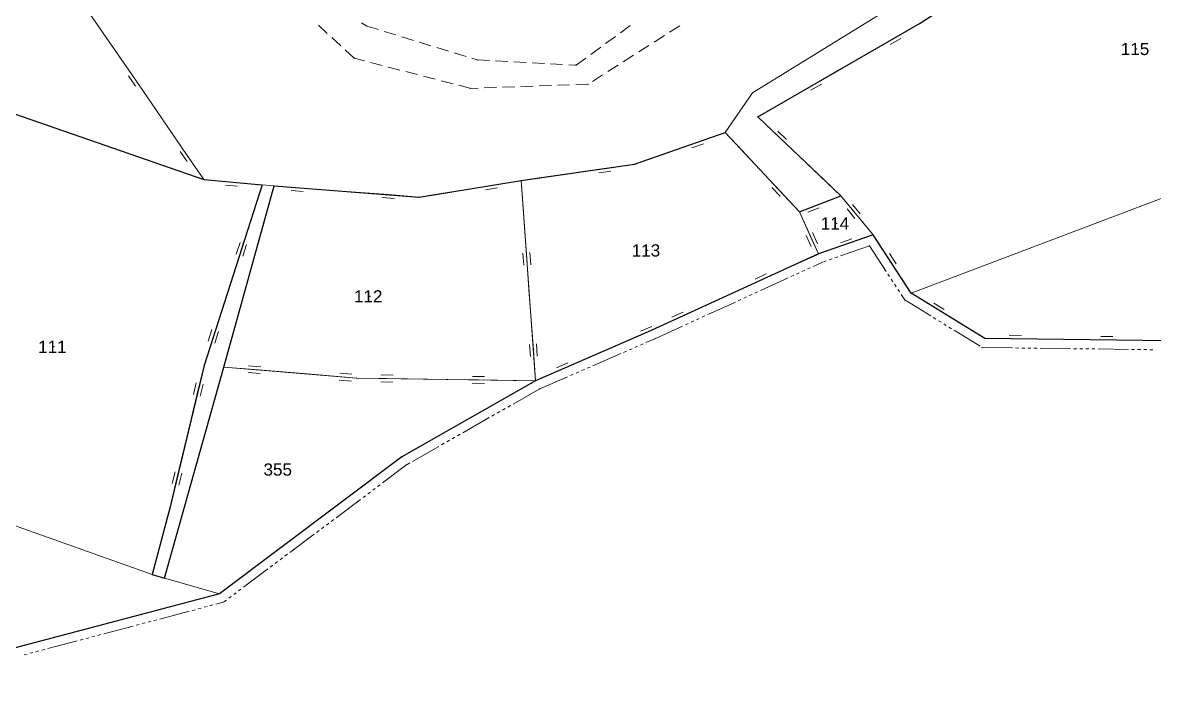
# Model space of a CAD drawing. Header units: millimetres. Extents: x 614452 to 616952, y 4151662 to 4153442.
# Drawn here: x 615885.1 to 616070.6, y 4151843.7 to 4151954.2 of the extents above; entities that cross this region are included whole.
import ezdxf
from ezdxf.xclip import XClip

# ---------------------------------------------------------------- set-up
doc = ezdxf.new("R2010")
doc.units = ezdxf.units.MM
doc.header["$XCLIPFRAME"] = 2
for name, color, linetype, lineweight in [('01_UYGALAN_TARAMA', 26, 'Continuous', 20), ('02_ADA_ALN_YENI', 7, 'Continuous', 30), ('03_PARSEL_ALN_ESKI', 18, 'Continuous', 0), ('03_PARSEL_ALN_YENI', 171, 'Continuous', 0), ('03_PARSEL_NO_ESKI', 5, 'Continuous', 0), ('03_PARSEL_SNR_YENI', 5, 'Continuous', 0), ('06_DETAY_SNR_KROKI', 4, 'Continuous', 0), ('06_DETAY_SNR_PAFTA', 26, 'Continuous', 0), ('07_SNRTIP_GECERLI', 30, 'Continuous', 0), ('07_SNRTIP_SABIT', 18, 'Continuous', 0), ('NOKTA_DETAY_YENI', 171, 'Continuous', 0), ('NOKTA_PARSEL_ESKI', 6, 'Continuous', 0), ('NOKTA_PARSEL_YENI', 30, 'Continuous', 0)]:
    doc.layers.add(name, color=color, linetype=linetype, lineweight=lineweight)
doc.styles.get("Standard").update_dxf_attribs({"font": 'Arial'})

# ---------------------------------------------------------------- blocks, each defined once
blk = doc.blocks.new('fggg')
at = {"layer": '01_UYGALAN_TARAMA', "color": 252}
for p, q in [((616023.89, 4151917.64, 0.95), (616019.16, 4151916.01, 0.95)), ((616023.89, 4151917.64, 0.95), (616026.62, 4151913.46, 0.95)), ((616014.65, 4151914.28, 0.95), (616016.09, 4151914.94, 0.95)), ((616016.8, 4151915.19, 0.95), (616016.33, 4151915.02, 0.95)), ((616017.75, 4151915.51, 0.95), (616017.27, 4151915.35, 0.95)), ((616018.69, 4151915.84, 0.95), (616018.22, 4151915.68, 0.95)), ((616006.01, 4151910.33, 0.95), (616010.56, 4151912.41, 0.95)), ((616011.01, 4151912.62, 0.95), (616011.47, 4151912.83, 0.95)), ((616011.92, 4151913.03, 0.95), (616012.37, 4151913.24, 0.95)), ((616012.83, 4151913.45, 0.95), (616013.28, 4151913.66, 0.95)), ((616013.74, 4151913.87, 0.95), (616014.19, 4151914.07, 0.95)), ((616026.9, 4151913.04, 0.95), (616027.17, 4151912.62, 0.95)), ((616027.44, 4151912.2, 0.95), (616027.72, 4151911.79, 0.95)), ((616027.99, 4151911.37, 0.95), (616028.26, 4151910.95, 0.95)), ((616028.54, 4151910.53, 0.95), (616028.81, 4151910.11, 0.95)), ((616002.37, 4151908.67, 0.95), (616002.82, 4151908.88, 0.95)), ((616003.28, 4151909.09, 0.95), (616003.73, 4151909.29, 0.95)), ((616004.19, 4151909.5, 0.95), (616004.64, 4151909.71, 0.95)), ((616005.1, 4151909.92, 0.95), (616005.55, 4151910.13, 0.95)), ((616029.08, 4151909.69, 0.95), (616029.67, 4151908.8, 0.95)), ((616029.67, 4151908.8, 0.95), (616033.93, 4151906.18, 0.95)), ((615997.37, 4151906.39, 0.95), (616001.91, 4151908.46, 0.95)), ((615993.73, 4151904.72, 0.95), (615994.18, 4151904.93, 0.95)), ((615994.64, 4151905.14, 0.95), (615995.09, 4151905.35, 0.95)), ((615995.55, 4151905.55, 0.95), (615996, 4151905.76, 0.95)), ((615996.46, 4151905.97, 0.95), (615996.91, 4151906.18, 0.95)), ((616034.35, 4151905.92, 0.95), (616034.78, 4151905.66, 0.95)), ((616035.2, 4151905.39, 0.95), (616035.63, 4151905.13, 0.95)), ((616036.06, 4151904.87, 0.95), (616036.48, 4151904.61, 0.95)), ((615988.73, 4151902.44, 0.95), (615993.27, 4151904.52, 0.95)), ((616036.91, 4151904.35, 0.95), (616037.33, 4151904.08, 0.95)), ((616037.76, 4151903.82, 0.95), (616042.02, 4151901.2, 0.95)), ((615985.42, 4151901, 0.95), (615985.88, 4151901.2, 0.95)), ((615986.34, 4151901.4, 0.95), (615986.8, 4151901.6, 0.95)), ((615987.26, 4151901.8, 0.95), (615988.73, 4151902.44, 0.95)), ((615978.55, 4151898.01, 0.95), (615983.13, 4151900, 0.95)), ((615983.59, 4151900.2, 0.95), (615984.05, 4151900.4, 0.95)), ((615984.51, 4151900.6, 0.95), (615984.97, 4151900.8, 0.95)), ((616042.35, 4151901, 0.95), (616047.35, 4151900.94, 0.95)), ((616047.85, 4151900.93, 0.95), (616048.35, 4151900.92, 0.95)), ((616048.85, 4151900.92, 0.95), (616049.35, 4151900.91, 0.95)), ((616049.85, 4151900.91, 0.95), (616050.35, 4151900.9, 0.95)), ((616050.85, 4151900.89, 0.95), (616051.35, 4151900.89, 0.95)), ((616051.85, 4151900.88, 0.95), (616056.85, 4151900.82, 0.95)), ((616057.35, 4151900.81, 0.95), (616057.85, 4151900.8, 0.95)), ((616058.35, 4151900.8, 0.95), (616058.85, 4151900.79, 0.95)), ((616059.35, 4151900.79, 0.95), (616059.85, 4151900.78, 0.95)), ((616060.35, 4151900.77, 0.95), (616060.85, 4151900.77, 0.95)), ((616061.35, 4151900.76, 0.95), (616066.34, 4151900.7, 0.95)), ((616066.84, 4151900.69, 0.95), (616067.34, 4151900.69, 0.95)), ((616067.84, 4151900.68, 0.95), (616068.34, 4151900.67, 0.95)), ((616068.84, 4151900.67, 0.95), (616069.34, 4151900.66, 0.95)), ((616069.84, 4151900.65, 0.95), (616070.34, 4151900.65, 0.95)), ((615976.71, 4151897.21, 0.95), (615977.17, 4151897.41, 0.95)), ((615977.63, 4151897.61, 0.95), (615978.09, 4151897.81, 0.95)), ((615969.84, 4151894.22, 0.95), (615974.42, 4151896.21, 0.95)), ((615974.88, 4151896.41, 0.95), (615975.34, 4151896.61, 0.95)), ((615975.8, 4151896.81, 0.95), (615976.25, 4151897.01, 0.95)), ((615969.84, 4151894.22, 0.95), (615965.49, 4151891.74, 0.95)), ((615962.45, 4151890.01, 0.95), (615962.02, 4151889.76, 0.95)), ((615963.32, 4151890.51, 0.95), (615962.89, 4151890.26, 0.95)), ((615964.19, 4151891, 0.95), (615963.75, 4151890.75, 0.95)), ((615965.06, 4151891.5, 0.95), (615964.62, 4151891.25, 0.95)), ((615961.58, 4151889.52, 0.95), (615957.24, 4151887.04, 0.95)), ((615955.93, 4151886.3, 0.95), (615955.5, 4151886.05, 0.95)), ((615956.8, 4151886.79, 0.95), (615956.37, 4151886.54, 0.95)), ((615953.33, 4151884.81, 0.95), (615948.98, 4151882.34, 0.95)), ((615954.2, 4151885.31, 0.95), (615953.76, 4151885.06, 0.95)), ((615955.07, 4151885.8, 0.95), (615954.63, 4151885.55, 0.95)), ((615948.08, 4151881.82, 0.95), (615944.08, 4151878.82, 0.95)), ((615948.55, 4151882.09, 0.95), (615948.12, 4151881.84, 0.95)), ((615942.08, 4151877.32, 0.95), (615941.68, 4151877.02, 0.95)), ((615942.88, 4151877.92, 0.95), (615942.48, 4151877.62, 0.95)), ((615943.68, 4151878.52, 0.95), (615943.28, 4151878.22, 0.95)), ((615940.48, 4151876.12, 0.95), (615936.48, 4151873.12, 0.95)), ((615941.28, 4151876.72, 0.95), (615940.88, 4151876.42, 0.95)), ((615934.48, 4151871.62, 0.95), (615934.08, 4151871.32, 0.95)), ((615935.28, 4151872.22, 0.95), (615934.88, 4151871.92, 0.95)), ((615936.08, 4151872.82, 0.95), (615935.68, 4151872.52, 0.95)), ((615932.88, 4151870.42, 0.95), (615928.88, 4151867.42, 0.95)), ((615933.68, 4151871.02, 0.95), (615933.28, 4151870.72, 0.95)), ((615926.88, 4151865.92, 0.95), (615926.48, 4151865.63, 0.95)), ((615927.68, 4151866.52, 0.95), (615927.28, 4151866.22, 0.95)), ((615928.48, 4151867.12, 0.95), (615928.08, 4151866.82, 0.95)), ((615925.28, 4151864.73, 0.95), (615921.28, 4151861.73, 0.95)), ((615926.08, 4151865.33, 0.95), (615925.68, 4151865.03, 0.95)), ((615920.08, 4151860.83, 0.95), (615919.68, 4151860.53, 0.95)), ((615920.88, 4151861.43, 0.95), (615920.48, 4151861.13, 0.95)), ((615914.82, 4151858.44, 0.95), (615915.31, 4151858.57, 0.95)), ((615915.79, 4151858.69, 0.95), (615916.27, 4151858.82, 0.95)), ((615916.76, 4151858.95, 0.95), (615918.02, 4151859.28, 0.95)), ((615918.48, 4151859.63, 0.95), (615918.08, 4151859.33, 0.95)), ((615919.28, 4151860.23, 0.95), (615918.88, 4151859.93, 0.95)), ((615907.57, 4151856.52, 0.95), (615912.4, 4151857.8, 0.95)), ((615912.89, 4151857.93, 0.95), (615913.37, 4151858.05, 0.95)), ((615913.85, 4151858.18, 0.95), (615914.34, 4151858.31, 0.95)), ((615898.38, 4151854.1, 0.95), (615903.22, 4151855.37, 0.95)), ((615903.7, 4151855.5, 0.95), (615904.19, 4151855.63, 0.95)), ((615904.67, 4151855.76, 0.95), (615905.15, 4151855.88, 0.95)), ((615905.64, 4151856.01, 0.95), (615906.12, 4151856.14, 0.95)), ((615906.6, 4151856.27, 0.95), (615907.09, 4151856.4, 0.95)), ((615889.2, 4151851.67, 0.95), (615894.03, 4151852.95, 0.95)), ((615894.52, 4151853.08, 0.95), (615895, 4151853.2, 0.95)), ((615895.48, 4151853.33, 0.95), (615895.97, 4151853.46, 0.95)), ((615896.45, 4151853.59, 0.95), (615896.93, 4151853.71, 0.95)), ((615897.42, 4151853.84, 0.95), (615897.9, 4151853.97, 0.95)), ((615886.3, 4151850.91, 0.95), (615886.78, 4151851.03, 0.95)), ((615887.27, 4151851.16, 0.95), (615887.75, 4151851.29, 0.95)), ((615888.23, 4151851.42, 0.95), (615888.72, 4151851.54, 0.95)), ((615885.33, 4151850.65, 0.95), (615885.82, 4151850.78, 0.95))]:
    blk.add_line(p, q, dxfattribs=at)
for p in [(616023.89, 4151917.64, 621.76), (616023.89, 4151917.64, 621.76), (616016.09, 4151914.94, 623.48), (616016.09, 4151914.94, 623.48), (616029.67, 4151908.8, 628.84), (616029.67, 4151908.8, 628.84), (615988.73, 4151902.44, 621.06), (615988.73, 4151902.44, 621.06), (616042.35, 4151901, 630.54), (616042.35, 4151901, 630.54), (615969.84, 4151894.22, 625.77), (615969.84, 4151894.22, 625.77)]:
    blk.add_point(p, dxfattribs=at)
at = {"layer": '02_ADA_ALN_YENI', "color": 252}
for points in [[(615879.63, 4151940.73, 0), (615914.79, 4151928.51, 0), (615924.34, 4151927.64, 0), (615914.82, 4151898.06, 0), (615909.22, 4151874.69, 0), (615906.33, 4151863.8, 0), (615908.37, 4151863.22, 0), (615918.09, 4151897.79, 0), (615926.32, 4151927.49, 0), (615950.06, 4151925.66, 0), (615966.79, 4151928.36, 0), (615985.38, 4151931.02, 0), (616000.26, 4151936.21, 0), (616012.41, 4151923.25, 0), (616019.19, 4151925.85, 0), (616005.57, 4151938.8, 0), (616032.22, 4151954.13, 0), (616053.51, 4151967.99, 0), (616076.18, 4151985.07, 0)], [(616081.64, 4151902, 0), (616042.78, 4151902.5, 0), (616030.74, 4151909.9, 0), (616024.5, 4151919.45, 0), (616015.53, 4151916.33, 0), (615988.11, 4151903.81, 0), (615969.16, 4151895.56, 0), (615947.26, 4151883.08, 0), (615917.36, 4151860.66, 0), (615853.07, 4151843.68, 0)]]:
    blk.add_polyline3d(points, dxfattribs=at)
at = {"layer": '03_PARSEL_ALN_ESKI', "color": 252}
for p in [(616067.71, 4151949.92), (616018.53, 4151921.33), (615987.55, 4151916.91), (615942.03, 4151909.38), (615890.25, 4151901.12), (615927.2, 4151881.01)]:
    blk.add_point(p, dxfattribs=at)
at = {"layer": '03_PARSEL_ALN_YENI', "color": 252}
for points in [[(616098.66, 4151996.09, 0), (616112.48, 4151967.21, 0), (616121.21, 4151944.13, 0), (616030.74, 4151909.9, 0), (616024.5, 4151919.45, 0), (616019.19, 4151925.85, 0), (616005.57, 4151938.8, 0), (616032.22, 4151954.13, 0), (616053.51, 4151967.99, 0), (616076.18, 4151985.07, 0), (616098.66, 4151996.09, 0)], [(615812, 4151964.87, 0), (615836.81, 4151881.72, 0), (615860.95, 4151879.94, 0), (615906.33, 4151863.8, 0), (615908.37, 4151863.22, 0), (615917.36, 4151860.66, 0), (615853.07, 4151843.68, 0), (615789.58, 4151931.41, 0), (615802.16, 4151951.68, 0), (615812, 4151964.87, 0)], [(616030.74, 4151909.9, 0), (616121.21, 4151944.13, 0), (616135, 4151912.94, 0), (616106.66, 4151904.87, 0), (616081.64, 4151902, 0), (616042.78, 4151902.5, 0), (616030.74, 4151909.9, 0)], [(615914.82, 4151898.06, 0), (615909.22, 4151874.69, 0), (615906.33, 4151863.8, 0), (615860.95, 4151879.94, 0), (615865.16, 4151903.15, 0), (615879.63, 4151940.73, 0), (615914.79, 4151928.51, 0), (615924.34, 4151927.64, 0), (615914.82, 4151898.06, 0)], [(616015.53, 4151916.33, 0), (615988.11, 4151903.81, 0), (615969.16, 4151895.56, 0), (615966.79, 4151928.36, 0), (615985.38, 4151931.02, 0), (616000.26, 4151936.21, 0), (616012.41, 4151923.25, 0), (616015.53, 4151916.33, 0)], [(615966.79, 4151928.36, 0), (615969.16, 4151895.56, 0), (615939.79, 4151896, 0), (615918.09, 4151897.79, 0), (615926.32, 4151927.49, 0), (615950.06, 4151925.66, 0), (615966.79, 4151928.36, 0)], [(616024.5, 4151919.45, 0), (616015.53, 4151916.33, 0), (616012.41, 4151923.25, 0), (616019.19, 4151925.85, 0), (616024.5, 4151919.45, 0)], [(615918.09, 4151897.79, 0), (615939.79, 4151896, 0), (615969.16, 4151895.56, 0), (615947.26, 4151883.08, 0), (615917.36, 4151860.66, 0), (615908.37, 4151863.22, 0), (615918.09, 4151897.79, 0)]]:
    blk.add_polyline3d(points, close=True, dxfattribs=at)
at = {"layer": '03_PARSEL_SNR_YENI', "color": 252}
for p, q in [((616036.75, 4151957.08, 0.95), (616032.22, 4151954.13, 0.95)), ((616032.22, 4151954.13, 0.95), (616027.89, 4151951.64, 0.95)), ((616027.89, 4151951.64, 0.95), (616019.22, 4151946.65, 0.95)), ((616029.03, 4151951.65, 0.95), (616027.3, 4151950.65, 0.95)), ((616019.22, 4151946.65, 0.95), (616014.89, 4151944.16, 0.95)), ((616014.89, 4151944.16, 0.95), (616006.22, 4151939.17, 0.95)), ((616016.03, 4151944.17, 0.95), (616014.3, 4151943.17, 0.95)), ((616006.22, 4151939.17, 0.95), (616005.57, 4151938.8, 0.95)), ((616005.57, 4151938.8, 0.95), (616009.2, 4151935.35, 0.95)), ((616008.86, 4151936.45, 0.95), (616010.31, 4151935.07, 0.95)), ((615995.54, 4151934.57, 0.95), (615986.1, 4151931.27, 0.95)), ((616000.26, 4151936.21, 0.95), (615995.54, 4151934.57, 0.95)), ((616002.15, 4151934.2, 0.95), (616000.26, 4151936.21, 0.95)), ((616009.2, 4151935.35, 0.95), (616016.44, 4151928.46, 0.95)), ((615996.67, 4151934.36, 0.95), (615994.78, 4151933.7, 0.95)), ((616008.99, 4151926.9, 0.95), (616002.15, 4151934.2, 0.95)), ((615985.38, 4151931.02, 0.95), (615980.43, 4151930.31, 0.95)), ((615986.1, 4151931.27, 0.95), (615985.38, 4151931.02, 0.95)), ((615980.43, 4151930.31, 0.95), (615970.53, 4151928.89, 0.95)), ((615981.5, 4151929.9, 0.95), (615979.52, 4151929.61, 0.95)), ((615919.36, 4151928.09, 0.95), (615914.79, 4151928.51, 0.95)), ((615920.31, 4151927.44, 0.95), (615918.32, 4151927.62, 0.95)), ((615924.34, 4151927.64, 0.95), (615919.36, 4151928.09, 0.95)), ((615924.01, 4151926.62, 0.95), (615924.34, 4151927.64, 0.95)), ((615930.12, 4151927.19, 0.95), (615924.34, 4151927.64, 0.95)), ((615935.11, 4151926.81, 0.95), (615930.12, 4151927.19, 0.95)), ((615961.86, 4151927.56, 0.95), (615951.99, 4151925.97, 0.95)), ((615962.94, 4151927.17, 0.95), (615960.96, 4151926.85, 0.95)), ((615966.79, 4151928.36, 0.95), (615961.86, 4151927.56, 0.95)), ((615970.53, 4151928.89, 0.95), (615966.79, 4151928.36, 0.95)), ((615967, 4151925.48, 0.95), (615966.79, 4151928.36, 0.95)), ((616009.26, 4151925.79, 0.95), (616007.89, 4151927.24, 0.95)), ((616016.44, 4151928.46, 0.95), (616019.19, 4151925.85, 0.95)), ((615920.95, 4151917.1, 0.95), (615924.01, 4151926.62, 0.95)), ((615931.08, 4151926.56, 0.95), (615929.08, 4151926.71, 0.95)), ((615945.08, 4151926.05, 0.95), (615935.11, 4151926.81, 0.95)), ((615946.03, 4151925.41, 0.95), (615944.04, 4151925.56, 0.95)), ((615950.06, 4151925.66, 0.95), (615945.08, 4151926.05, 0.95)), ((615951.99, 4151925.97, 0.95), (615950.06, 4151925.66, 0.95)), ((615967.72, 4151915.51, 0.95), (615967, 4151925.48, 0.95)), ((616012.41, 4151923.25, 0.95), (616008.99, 4151926.9, 0.95)), ((616019.19, 4151925.85, 0.95), (616014.52, 4151924.06, 0.95)), ((616021.31, 4151923.29, 0.95), (616019.19, 4151925.85, 0.95)), ((616014.52, 4151924.06, 0.95), (616012.41, 4151923.25, 0.95)), ((616015.65, 4151923.89, 0.95), (616013.79, 4151923.18, 0.95)), ((616021.51, 4151922.16, 0.95), (616020.24, 4151923.7, 0.95)), ((616022.38, 4151922.88, 0.95), (616021.1, 4151924.42, 0.95)), ((616012.41, 4151923.25, 0.95), (616014.46, 4151918.69, 0.95)), ((616024.5, 4151919.45, 0.95), (616021.31, 4151923.29, 0.95)), ((616014.57, 4151919.84, 0.95), (616015.39, 4151918.01, 0.95)), ((615920.11, 4151916.32, 0.95), (615920.72, 4151918.22, 0.95)), ((615921.18, 4151915.97, 0.95), (615921.79, 4151917.88, 0.95)), ((616013.54, 4151919.37, 0.95), (616014.36, 4151917.55, 0.95)), ((616014.46, 4151918.69, 0.95), (616015.53, 4151916.33, 0.95)), ((616015.53, 4151916.33, 0.95), (616020.25, 4151917.97, 0.95)), ((616019.12, 4151918.18, 0.95), (616021.01, 4151918.83, 0.95)), ((616020.25, 4151917.97, 0.95), (616024.5, 4151919.45, 0.95)), ((616024.5, 4151919.45, 0.95), (616027.24, 4151915.26, 0.95)), ((615919.41, 4151912.34, 0.95), (615920.95, 4151917.1, 0.95)), ((615967.23, 4151914.47, 0.95), (615967.09, 4151916.47, 0.95)), ((615968.36, 4151914.55, 0.95), (615968.21, 4151916.55, 0.95)), ((616006.31, 4151912.12, 0.95), (616015.4, 4151916.27, 0.95)), ((616015.4, 4151916.27, 0.95), (616015.53, 4151916.33, 0.95)), ((616027.16, 4151916.41, 0.95), (616028.25, 4151914.73, 0.95)), ((615968.08, 4151910.52, 0.95), (615967.72, 4151915.51, 0.95)), ((616027.24, 4151915.26, 0.95), (616030.74, 4151909.9, 0.95)), ((615916.35, 4151902.82, 0.95), (615919.41, 4151912.34, 0.95)), ((616005.16, 4151912.21, 0.95), (616006.98, 4151913.05, 0.95)), ((615968.8, 4151900.55, 0.95), (615968.08, 4151910.52, 0.95)), ((616001.76, 4151910.04, 0.95), (616006.31, 4151912.12, 0.95)), ((615992.66, 4151905.89, 0.95), (616001.76, 4151910.04, 0.95)), ((616030.74, 4151909.9, 0.95), (616035, 4151907.28, 0.95)), ((615991.52, 4151905.98, 0.95), (615993.34, 4151906.81, 0.95)), ((616034.44, 4151908.29, 0.95), (616036.15, 4151907.24, 0.95)), ((616035, 4151907.28, 0.95), (616042.78, 4151902.5, 0.95)), ((615988.11, 4151903.81, 0.95), (615992.66, 4151905.89, 0.95)), ((615915.51, 4151902.04, 0.95), (615916.12, 4151903.94, 0.95)), ((615916.58, 4151901.7, 0.95), (615917.19, 4151903.6, 0.95)), ((615982.92, 4151901.55, 0.95), (615987.5, 4151903.54, 0.95)), ((615986.36, 4151903.66, 0.95), (615988.2, 4151904.46, 0.95)), ((615987.5, 4151903.54, 0.95), (615988.11, 4151903.81, 0.95)), ((616046.79, 4151903.01, 0.95), (616048.79, 4151902.98, 0.95)), ((615914.82, 4151898.06, 0.95), (615916.35, 4151902.82, 0.95)), ((615968.31, 4151899.51, 0.95), (615968.17, 4151901.51, 0.95)), ((615969.44, 4151899.59, 0.95), (615969.29, 4151901.59, 0.95)), ((615973.75, 4151897.56, 0.95), (615982.92, 4151901.55, 0.95)), ((616042.78, 4151902.5, 0.95), (616047.78, 4151902.43, 0.95)), ((616047.78, 4151902.43, 0.95), (616057.78, 4151902.31, 0.95)), ((616057.78, 4151902.31, 0.95), (616062.78, 4151902.24, 0.95)), ((616061.79, 4151902.82, 0.95), (616063.79, 4151902.79, 0.95)), ((616062.78, 4151902.24, 0.95), (616072.78, 4151902.12, 0.95)), ((615969.16, 4151895.56, 0.95), (615968.8, 4151900.55, 0.95)), ((615913.88, 4151894.14, 0.95), (615914.82, 4151898.06, 0.95)), ((615918.09, 4151897.79, 0.95), (615923.07, 4151897.38, 0.95)), ((615922.12, 4151898.02, 0.95), (615924.11, 4151897.86, 0.95)), ((615969.16, 4151895.56, 0.95), (615973.75, 4151897.56, 0.95)), ((615972.61, 4151897.67, 0.95), (615974.44, 4151898.47, 0.95)), ((615922.03, 4151896.9, 0.95), (615924.02, 4151896.74, 0.95)), ((615923.07, 4151897.38, 0.95), (615933.04, 4151896.56, 0.95)), ((615933.04, 4151896.56, 0.95), (615938.02, 4151896.14, 0.95)), ((615936.98, 4151895.67, 0.95), (615938.97, 4151895.5, 0.95)), ((615937.07, 4151896.79, 0.95), (615939.06, 4151896.62, 0.95)), ((615938.02, 4151896.14, 0.95), (615939.79, 4151896, 0.95)), ((615939.79, 4151896, 0.95), (615944.79, 4151895.92, 0.95)), ((615943.8, 4151896.5, 0.95), (615945.8, 4151896.47, 0.95)), ((615944.79, 4151895.92, 0.95), (615954.79, 4151895.78, 0.95)), ((615954.79, 4151895.78, 0.95), (615959.79, 4151895.7, 0.95)), ((615958.8, 4151896.28, 0.95), (615960.8, 4151896.25, 0.95)), ((615959.79, 4151895.7, 0.95), (615969.16, 4151895.56, 0.95)), ((615912.71, 4151889.27, 0.95), (615913.88, 4151894.14, 0.95)), ((615913.1, 4151893.3, 0.95), (615913.56, 4151895.24, 0.95)), ((615914.19, 4151893.03, 0.95), (615914.66, 4151894.98, 0.95)), ((615943.79, 4151895.38, 0.95), (615945.79, 4151895.35, 0.95)), ((615958.78, 4151895.15, 0.95), (615960.78, 4151895.12, 0.95)), ((615910.38, 4151879.55, 0.95), (615912.71, 4151889.27, 0.95)), ((615909.22, 4151874.69, 0.95), (615910.38, 4151879.55, 0.95)), ((615909.6, 4151878.71, 0.95), (615910.07, 4151880.65, 0.95)), ((615910.69, 4151878.45, 0.95), (615911.16, 4151880.39, 0.95))]:
    blk.add_line(p, q, dxfattribs=at)
for p in [(616032.22, 4151954.13, 619.59), (616032.22, 4151954.13, 619.59), (616005.57, 4151938.8, 618.03), (616005.57, 4151938.8, 618.03), (616000.26, 4151936.21, 614.89), (616000.26, 4151936.21, 614.89), (615985.38, 4151931.02, 619.78), (615985.38, 4151931.02, 619.78), (615914.79, 4151928.51, 619.59), (615924.34, 4151927.64, 619.39), (615924.34, 4151927.64, 619.39), (615924.34, 4151927.64, 619.39), (615966.79, 4151928.36, 619.26), (615966.79, 4151928.36, 619.26), (615966.79, 4151928.36, 619.26), (615950.06, 4151925.66, 619.1), (615950.06, 4151925.66, 619.1), (616019.19, 4151925.85, 619.57), (616019.19, 4151925.85, 619.57), (616019.19, 4151925.85, 619.57), (616012.41, 4151923.25, 619.95), (616012.41, 4151923.25, 619.95), (616012.41, 4151923.25, 619.95), (616024.5, 4151919.45, 621.76), (616024.5, 4151919.45, 621.76), (616024.5, 4151919.45, 621.76), (616015.53, 4151916.33, 623.48), (616015.53, 4151916.33, 623.48), (616015.53, 4151916.33, 623.48), (616030.74, 4151909.9, 628.84), (616030.74, 4151909.9, 628.84), (615988.11, 4151903.81, 621.06), (615988.11, 4151903.81, 621.06), (616042.78, 4151902.5, 630.54), (616042.78, 4151902.5, 630.54), (615914.82, 4151898.06, 622.38), (615914.82, 4151898.06, 622.38), (615918.09, 4151897.79, 622.38), (615939.79, 4151896, 622.96), (615939.79, 4151896, 622.96), (615969.16, 4151895.56, 625.77), (615969.16, 4151895.56, 625.77), (615969.16, 4151895.56, 625.77), (615909.22, 4151874.69, 626.93)]:
    blk.add_point(p, dxfattribs=at)
at = {"layer": '06_DETAY_SNR_KROKI', "color": 252}
for p, q in [((615897.81, 4151953.24, 0.95), (615894.98, 4151957.36, 0.95)), ((615903.47, 4151945, 0.95), (615897.81, 4151953.24, 0.95)), ((615903.57, 4151943.85, 0.95), (615902.44, 4151945.5, 0.95)), ((615906.3, 4151940.88, 0.95), (615903.47, 4151945, 0.95)), ((615911.96, 4151932.63, 0.95), (615906.3, 4151940.88, 0.95)), ((615912.07, 4151931.49, 0.95), (615910.93, 4151933.14, 0.95)), ((615914.79, 4151928.51, 0.95), (615911.96, 4151932.63, 0.95))]:
    blk.add_line(p, q, dxfattribs=at)
blk.add_point((615914.79, 4151928.51, 619.59), dxfattribs=at)
at = {"layer": '06_DETAY_SNR_PAFTA', "color": 252}
for p, q in [((616004.71, 4151942.73, 510.91), (616067.32, 4151981.36, 489.26)), ((615935.03, 4151952.47, 0.95), (615933.56, 4151953.83, 0.95)), ((615940.64, 4151954.2, 0.95), (615941.5, 4151953.68, 0.95)), ((615941.5, 4151953.68, 0.95), (615943.42, 4151953.1, 0.95)), ((615983.06, 4151952.57, 0.95), (615984.67, 4151953.76, 0.95)), ((615992.81, 4151953.73, 0.95), (615991.12, 4151952.66, 0.95)), ((615937.24, 4151950.43, 0.95), (615935.77, 4151951.79, 0.95)), ((615944.37, 4151952.8, 0.95), (615946.28, 4151952.21, 0.95)), ((615947.24, 4151951.92, 0.95), (615949.15, 4151951.33, 0.95)), ((615980.64, 4151950.79, 0.95), (615982.25, 4151951.98, 0.95)), ((615990.28, 4151952.12, 0.95), (615988.59, 4151951.05, 0.95)), ((615939.44, 4151948.4, 0.95), (615937.97, 4151949.75, 0.95)), ((615950.11, 4151951.04, 0.95), (615952.02, 4151950.45, 0.95)), ((615952.98, 4151950.16, 0.95), (615954.89, 4151949.57, 0.95)), ((615978.23, 4151949.02, 0.95), (615979.84, 4151950.2, 0.95)), ((615987.75, 4151950.51, 0.95), (615986.06, 4151949.44, 0.95)), ((615941.12, 4151947.96, 0.95), (615939.44, 4151948.4, 0.95)), ((615944.02, 4151947.21, 0.95), (615942.08, 4151947.71, 0.95)), ((615955.84, 4151949.28, 0.95), (615957.76, 4151948.69, 0.95)), ((615958.71, 4151948.4, 0.95), (615959.62, 4151948.12, 0.95)), ((615959.62, 4151948.12, 0.95), (615961.62, 4151948.01, 0.95)), ((615962.62, 4151947.96, 0.95), (615964.62, 4151947.85, 0.95)), ((615965.62, 4151947.79, 0.95), (615967.61, 4151947.68, 0.95)), ((615968.61, 4151947.63, 0.95), (615970.61, 4151947.52, 0.95)), ((615975.81, 4151947.24, 0.95), (615977.42, 4151948.42, 0.95)), ((615985.22, 4151948.9, 0.95), (615983.53, 4151947.83, 0.95)), ((615946.92, 4151946.46, 0.95), (615944.99, 4151946.96, 0.95)), ((615949.83, 4151945.71, 0.95), (615947.89, 4151946.21, 0.95)), ((615971.61, 4151947.47, 0.95), (615973.6, 4151947.36, 0.95)), ((615974.6, 4151947.3, 0.95), (615975.81, 4151947.24, 0.95)), ((615980.15, 4151945.68, 0.95), (615978.47, 4151944.61, 0.95)), ((615982.69, 4151947.29, 0.95), (615981, 4151946.22, 0.95)), ((615952.73, 4151944.96, 0.95), (615950.8, 4151945.46, 0.95)), ((615955.64, 4151944.21, 0.95), (615953.7, 4151944.71, 0.95)), ((615958.54, 4151943.46, 0.95), (615956.61, 4151943.96, 0.95)), ((615968.75, 4151943.83, 0.95), (615966.75, 4151943.76, 0.95)), ((615971.75, 4151943.93, 0.95), (615969.75, 4151943.86, 0.95)), ((615974.75, 4151944.04, 0.95), (615972.75, 4151943.97, 0.95)), ((615977.75, 4151944.15, 0.95), (615975.75, 4151944.08, 0.95)), ((615959.76, 4151943.51, 0.95), (615958.54, 4151943.46, 0.95)), ((615962.76, 4151943.61, 0.95), (615960.76, 4151943.54, 0.95)), ((615965.75, 4151943.72, 0.95), (615963.75, 4151943.65, 0.95)), ((616000.26, 4151936.21, 614.89), (616004.71, 4151942.73, 510.91))]:
    blk.add_line(p, q, dxfattribs=at)
for p in [(615941.5, 4151953.68, 617.92), (615941.5, 4151953.68, 617.92), (615939.44, 4151948.4, 617.47), (615939.44, 4151948.4, 617.47), (615959.62, 4151948.12, 617.95), (615959.62, 4151948.12, 617.95), (615975.81, 4151947.24, 618.16), (615975.81, 4151947.24, 618.16), (615977.75, 4151944.15, 618.07), (615977.75, 4151944.15, 618.07), (615958.54, 4151943.46, 618.01), (615958.54, 4151943.46, 618.01)]:
    blk.add_point(p, dxfattribs=at)
at = {"layer": '07_SNRTIP_GECERLI', "color": 252}
for points in [[(616030.74, 4151909.9, 628.84), (616121.21, 4151944.13, 624.52)], [(615879.63, 4151940.73, 619.28), (615914.79, 4151928.51, 619.59)], [(615789.58, 4151931.41, 0), (615853.07, 4151843.68, 0), (615917.36, 4151860.66, 0)], [(615926.32, 4151927.49, 0), (615918.09, 4151897.79, 0)], [(615918.09, 4151897.79, 0), (615908.37, 4151863.22, 0)], [(615969.16, 4151895.56, 625.77), (615947.26, 4151883.08, 0), (615917.36, 4151860.66, 0)], [(615906.33, 4151863.8, 0), (615860.95, 4151879.94, 633.49)], [(615906.33, 4151863.8, 0), (615909.22, 4151874.69, 626.93)], [(615908.37, 4151863.22, 0), (615906.33, 4151863.8, 0)], [(615917.36, 4151860.66, 0), (615908.37, 4151863.22, 0)]]:
    blk.add_polyline3d(points, dxfattribs=at)
at = {"layer": '07_SNRTIP_SABIT', "color": 252}
for points in [[(616005.57, 4151938.8, 618.03), (616032.22, 4151954.13, 619.59), (616053.51, 4151967.99, 620.05), (616076.18, 4151985.07, 619.78), (616098.66, 4151996.09, 619.32)], [(616019.19, 4151925.85, 619.57), (616005.57, 4151938.8, 618.03)], [(615966.79, 4151928.36, 619.26), (615985.38, 4151931.02, 619.78), (616000.26, 4151936.21, 614.89)], [(616012.41, 4151923.25, 619.95), (616000.26, 4151936.21, 614.89)], [(615924.34, 4151927.64, 619.39), (615914.79, 4151928.51, 619.59)], [(615924.34, 4151927.64, 619.39), (615914.82, 4151898.06, 622.38)], [(615924.34, 4151927.64, 619.39), (615926.32, 4151927.49, 619.37), (615950.06, 4151925.66, 619.1), (615966.79, 4151928.36, 619.26)], [(615966.79, 4151928.36, 619.26), (615969.16, 4151895.56, 625.77)], [(616012.41, 4151923.25, 619.95), (616019.19, 4151925.85, 619.57)], [(616024.5, 4151919.45, 621.76), (616019.19, 4151925.85, 619.57)], [(616015.53, 4151916.33, 623.48), (616012.41, 4151923.25, 619.95)], [(616024.5, 4151919.45, 621.76), (616015.53, 4151916.33, 623.48)], [(616024.5, 4151919.45, 621.76), (616030.74, 4151909.9, 628.84)], [(615969.16, 4151895.56, 625.77), (615988.11, 4151903.81, 621.06), (616015.53, 4151916.33, 623.48)], [(616042.78, 4151902.5, 630.54), (616081.64, 4151902, 631.02), (616106.66, 4151904.87, 630.92), (616135, 4151912.94, 632.65)], [(616030.74, 4151909.9, 628.84), (616042.78, 4151902.5, 630.54)], [(615914.82, 4151898.06, 622.38), (615909.22, 4151874.69, 626.93)], [(615918.09, 4151897.79, 0), (615939.79, 4151896, 622.96), (615969.16, 4151895.56, 625.77)]]:
    blk.add_polyline3d(points, dxfattribs=at)
at = {"layer": 'NOKTA_DETAY_YENI', "color": 252}
for p in [(615941.5, 4151953.68, 617.92), (615939.44, 4151948.4, 617.47), (615959.62, 4151948.12, 617.95), (615975.81, 4151947.24, 618.16), (615977.75, 4151944.15, 618.07), (615958.54, 4151943.46, 618.01)]:
    blk.add_point(p, dxfattribs=at)
at = {"layer": 'NOKTA_PARSEL_ESKI', "color": 252}
for p in [(615947.26, 4151883.08), (615906.33, 4151863.8), (615908.37, 4151863.22), (615917.36, 4151860.66)]:
    blk.add_point(p, dxfattribs=at)
at = {"layer": 'NOKTA_PARSEL_YENI', "color": 252}
for p in [(616032.22, 4151954.13, 619.59), (616005.57, 4151938.8, 618.03), (616000.26, 4151936.21, 614.89), (615985.38, 4151931.02, 619.78), (615914.79, 4151928.51, 619.59), (615924.34, 4151927.64, 619.39), (615926.32, 4151927.49), (615966.79, 4151928.36, 619.26), (615950.06, 4151925.66, 619.1), (616019.19, 4151925.85, 619.57), (616012.41, 4151923.25, 619.95), (616024.5, 4151919.45, 621.76), (616015.53, 4151916.33, 623.48), (616030.74, 4151909.9, 628.84), (615988.11, 4151903.81, 621.06), (616042.78, 4151902.5, 630.54), (615914.82, 4151898.06, 622.38), (615918.09, 4151897.79), (615939.79, 4151896, 622.96), (615969.16, 4151895.56, 625.77), (615909.22, 4151874.69, 626.93)]:
    blk.add_point(p, dxfattribs=at)
at = {"layer": '03_PARSEL_NO_ESKI', "color": 252}
for s, p in [('115', (616065.09, 4151948.92)), ('114', (616015.9, 4151920.33)), ('113', (615984.92, 4151915.91)), ('112', (615939.4, 4151908.38)), ('111', (615887.63, 4151900.12)), ('355', (615924.57, 4151880.01))]:
    blk.add_text(s, height=2, dxfattribs=at).set_placement(p)

msp = doc.modelspace()

# ---------------------------------------------------------------- block references
ref = msp.add_blockref('fggg', (0, 0))
XClip(ref).set_block_clipping_path([(615240.7433106549, 4153442.5), (615240.7433106545, 4152542.5), (614452.5, 4152542.5), (614452.5, 4151662.5), (616764.340303037, 4151662.5), (616764.340303037, 4152542.5), (616327.5, 4152542.5), (616327.5, 4153442.5)])

doc.saveas('drawing.dxf')
